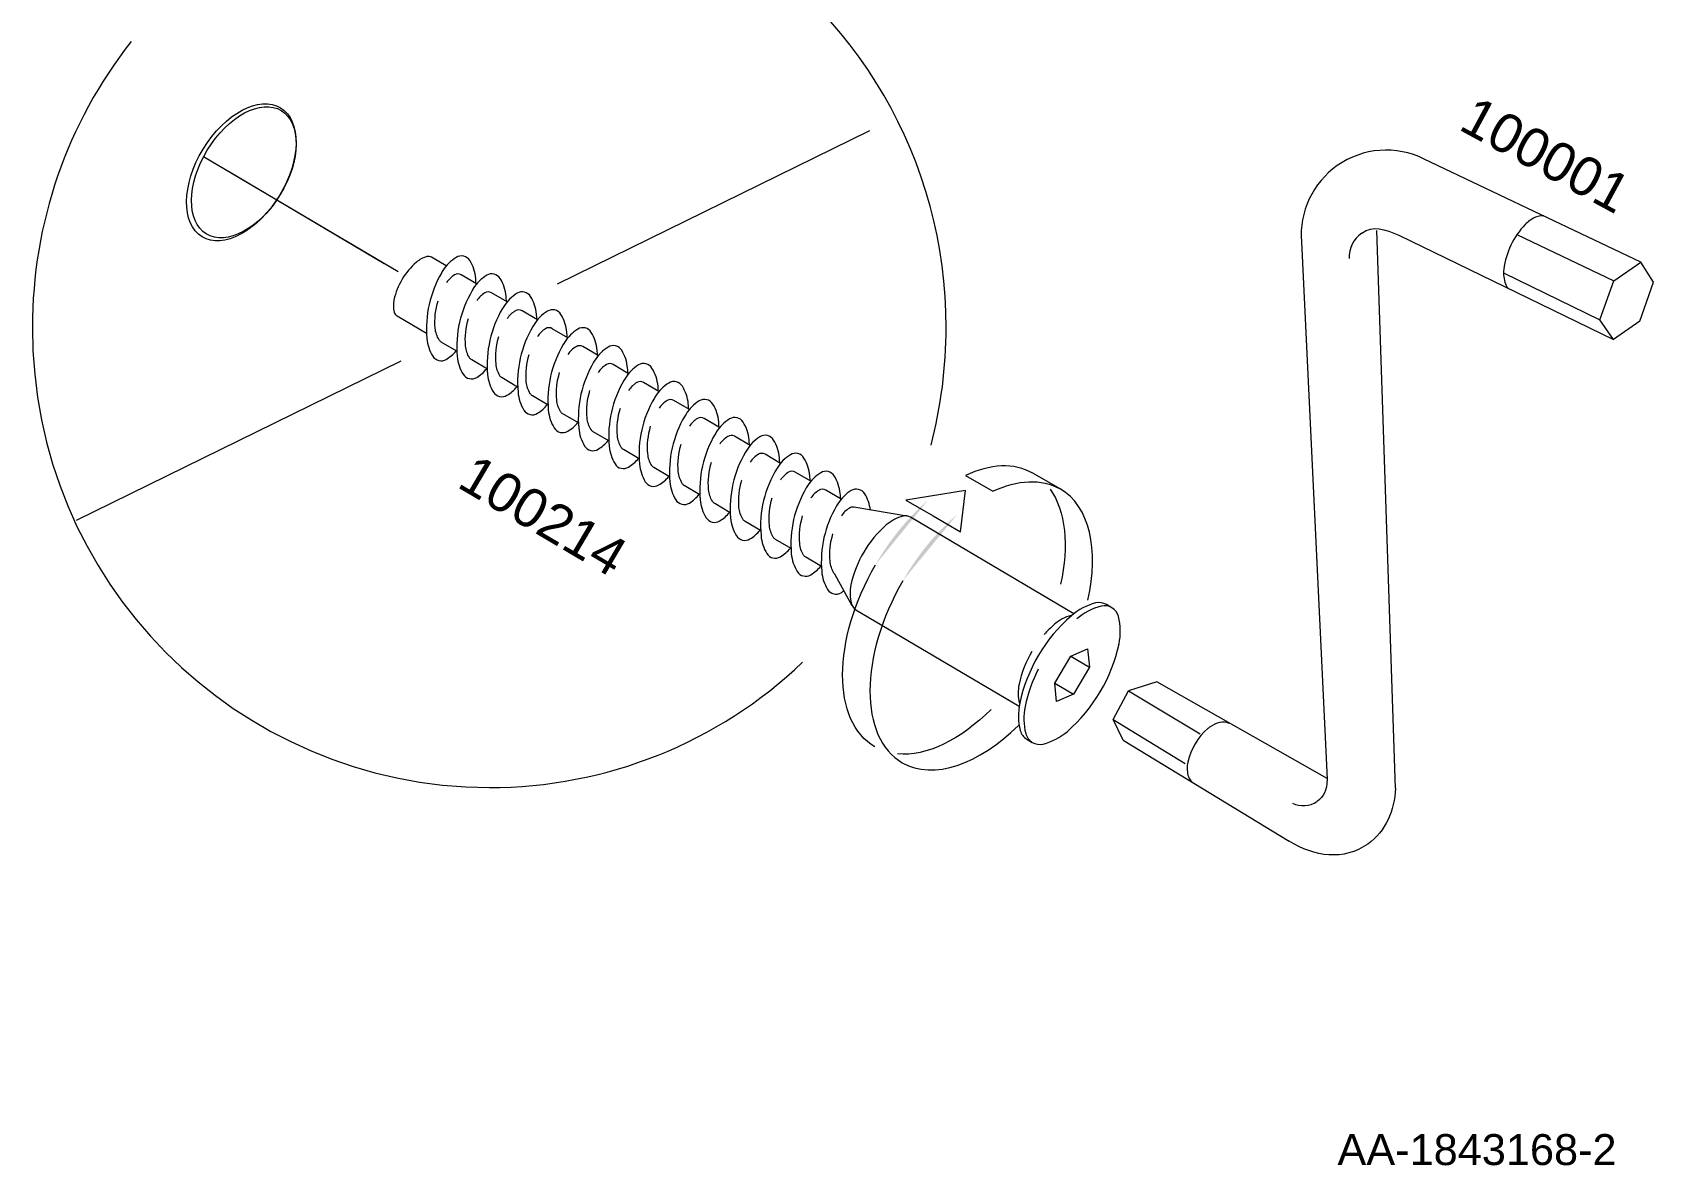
# Model space of a CAD drawing. Header units: metres. Extents: x -6.4 to 35.9, y -8.9 to 6.5.
# Drawn here: x 27.03 to 28.245, y 1.94 to 2.789 of the extents above; entities that cross this region are included whole.
import ezdxf

# ---------------------------------------------------------------- set-up
doc = ezdxf.new("R2010")
doc.units = ezdxf.units.M
doc.header["$MEASUREMENT"] = 0
for name, color, linetype, lineweight in [('PDF5_Geometry_Num_Penna__1_Num_Penna__255_Num_Penna__255_Num_Penna__255', 255, 'Continuous', 18), ('PDF5_Geometry_Num_Penna__7_Num_Penna__7_Num_Penna__7_Num_Penna__7', 7, 'Continuous', 18), ('PDF5_Solid Fills_Num_Penna__7_Num_Penna__7_Num_Penna__7_Num_Penna__7', 7, 'Continuous', 18), ('PDF5_Text_Num_Penna__7_Num_Penna__7_Num_Penna__7_Num_Penna__7', 7, 'Continuous', 18)]:
    doc.layers.add(name, color=color, linetype=linetype, lineweight=lineweight)
doc.styles.add('GENERATED_STYLE_1', font='')
doc.styles.get('GENERATED_STYLE_1').set_extended_font_data('Arial')

msp = doc.modelspace()

# ---------------------------------------------------------------- hatches: boundary and pattern name
at = {"layer": 'PDF5_Geometry_Num_Penna__7_Num_Penna__7_Num_Penna__7_Num_Penna__7', "linetype": 'Continuous', "lineweight": 18}
for points in [[(27.7011, 2.4385, 0.083466), (27.6618, 2.3901)], [(27.7231, 2.4279, 0.086692), (27.6823, 2.3782)]]:
    msp.add_hatch(color=7, dxfattribs=at).paths.add_polyline_path(points)

# ---------------------------------------------------------------- linework, layer by layer
at = {"layer": 'PDF5_Geometry_Num_Penna__1_Num_Penna__255_Num_Penna__255_Num_Penna__255', "color": 255, "linetype": 'Continuous', "lineweight": 18, "flags": 128}
msp.add_lwpolyline([(27.2937, 2.6157), (27.177, 2.6847)], dxfattribs=at)
at = {"layer": 'PDF5_Geometry_Num_Penna__7_Num_Penna__7_Num_Penna__7_Num_Penna__7', "color": 7, "linetype": 'Continuous', "lineweight": 18, "flags": 128}
for points in [[(27.7034, 2.4797, 0.06435), (27.7147, 2.568, 0.2704), (27.5399, 2.8688)], [(27.1039, 2.7821, 0.168815), (27.03, 2.568, 0.414211), (27.3724, 2.2232, 0.192967), (27.6072, 2.3171)], [(28.2345, 2.5727), (28.2449, 2.6019), (28.2353, 2.6169), (28.1655, 2.6501), (28.073, 2.6941, 0.275594), (28.0079, 2.6892, 0.264688), (27.981, 2.6321), (28.0002, 2.2295)], [(28.1626, 2.6515, 0.127349), (28.1581, 2.6511, 0.066455), (28.1522, 2.6481, 0.047059), (28.1487, 2.645, 0.162082), (28.1327, 2.6116, 0.116002), (28.1339, 2.6005, 0.06899), (28.135, 2.5983)], [(27.3401, 2.614), (27.3291, 2.6205, 0.199216), (27.3256, 2.621, 0.118059), (27.3177, 2.6168, 0.162732), (27.3009, 2.5885, 0.116565), (27.3011, 2.5795, 0.198227), (27.3032, 2.5766), (27.3253, 2.5636)], [(27.3624, 2.6008, 0.012639), (27.3622, 2.6047, 0.116248), (27.3578, 2.618, 0.415099), (27.3476, 2.6204, 0.116609), (27.3376, 2.6105, 0.000396), (27.3367, 2.609, 0.156677), (27.3256, 2.5597, 0.117362), (27.33, 2.5464, 0.414233), (27.3401, 2.544, 0.080661), (27.3476, 2.5504)], [(27.3629, 2.6005), (27.3513, 2.6074, 0.278633), (27.3463, 2.6073, 0.106555), (27.3402, 2.6015)], [(27.3852, 2.5874, 0.012706), (27.385, 2.5912, 0.116353), (27.3805, 2.6046, 0.415132), (27.3704, 2.607, 0.116468), (27.3604, 2.5971, 0.003105), (27.3595, 2.5955, 0.156817), (27.3483, 2.5463, 0.116422), (27.3528, 2.5329, 0.411561), (27.3631, 2.5305, 0.081316), (27.3704, 2.537)], [(27.3481, 2.5501), (27.3364, 2.557, -0.119457), (27.3348, 2.5586, -0.115459), (27.3318, 2.5674, -0.096061), (27.334, 2.588)], [(27.3857, 2.5871), (27.3741, 2.5939, 0.277808), (27.3691, 2.5939, 0.105496), (27.363, 2.588)], [(27.408, 2.5739, 0.013838), (27.4077, 2.5778, 0.117117), (27.4033, 2.5911, 0.414191), (27.3932, 2.5935, 0.116295), (27.3832, 2.5836)], [(27.3822, 2.5821, 0.156695), (27.3711, 2.5328, 0.116919), (27.3755, 2.5195, 0.415284), (27.3856, 2.5171, 0.081626), (27.3931, 2.5235)], [(27.4084, 2.5736), (27.3969, 2.5805, 0.278607), (27.3919, 2.5804, 0.108208), (27.3858, 2.5746)], [(27.4307, 2.5605, 0.011606), (27.4305, 2.5643, 0.116584), (27.4261, 2.5777, 0.41421), (27.4159, 2.5801, 0.117519), (27.4059, 2.5702, 0.008137), (27.405, 2.5686, 0.156848), (27.3939, 2.5194, 0.116555), (27.3983, 2.506, 0.413875), (27.4085, 2.5036, 0.081143), (27.4159, 2.5101)], [(27.3709, 2.5367), (27.3592, 2.5436, -0.121919), (27.3575, 2.5452, -0.116175), (27.3546, 2.554, -0.096229), (27.3568, 2.5746)], [(27.4312, 2.5602), (27.4196, 2.567, 0.278315), (27.4146, 2.567, 0.10594), (27.4085, 2.5612)], [(27.4535, 2.547, 0.013667), (27.4532, 2.5509, 0.116205), (27.4488, 2.5642, 0.413522), (27.4387, 2.5667, 0.116843), (27.4287, 2.5567, 0.00664), (27.4278, 2.5552, 0.156817), (27.4166, 2.5059, 0.116386), (27.421, 2.4926, 0.414613), (27.4311, 2.4902, 0.081345), (27.4387, 2.4966)], [(27.3936, 2.5232), (27.3819, 2.5301, -0.120927), (27.3803, 2.5318, -0.116079), (27.3774, 2.5405, -0.096079), (27.3795, 2.5611)], [(27.454, 2.5468), (27.4424, 2.5536, 0.278331), (27.4374, 2.5535, 0.106194), (27.4313, 2.5477)], [(27.4763, 2.5336, 0.012706), (27.476, 2.5375, 0.116457), (27.4716, 2.5508, 0.415205), (27.4614, 2.5532, 0.117079), (27.4515, 2.5433, 0.008146), (27.4505, 2.5418, 0.156682), (27.4394, 2.4925, 0.116555), (27.4438, 2.4791, 0.413671), (27.454, 2.4767, 0.081101), (27.4614, 2.4832)], [(27.4164, 2.5098), (27.4047, 2.5167, -0.124157), (27.4031, 2.5183, -0.11691), (27.4001, 2.5271, -0.095909), (27.4023, 2.5477)], [(27.4767, 2.5333), (27.4652, 2.5402, 0.278317), (27.4601, 2.5401, 0.106225), (27.454, 2.5343)], [(27.499, 2.5202, 0.010611), (27.4988, 2.524, 0.116338), (27.4943, 2.5374, 0.414046), (27.4842, 2.5398, 0.116233), (27.4742, 2.5298, 0.004272), (27.4733, 2.5283, 0.156752), (27.4622, 2.4791, 0.11671), (27.4666, 2.4657, 0.416042), (27.4767, 2.4633, 0.081975), (27.4842, 2.4698)], [(27.4391, 2.4964), (27.4275, 2.5032, -0.1209), (27.4258, 2.5049, -0.11548), (27.4229, 2.5136, -0.095839), (27.4251, 2.5343)], [(27.4995, 2.5199), (27.4879, 2.5267, 0.277808), (27.4829, 2.5267, 0.106223), (27.4768, 2.5208)], [(27.5218, 2.5067, 0.012793), (27.5215, 2.5106, 0.116093), (27.5171, 2.5239, 0.414286), (27.5069, 2.5263, 0.1165), (27.497, 2.5164, 0.007399), (27.4961, 2.5149, 0.156754), (27.4849, 2.4656, 0.116905), (27.4893, 2.4523, 0.415571), (27.4993, 2.4499, 0.08108), (27.507, 2.4563)], [(27.4619, 2.4829), (27.4502, 2.4898, -0.121676), (27.4486, 2.4914, -0.116377), (27.4457, 2.5002, -0.096233), (27.4478, 2.5208)], [(27.4847, 2.4695), (27.473, 2.4764, -0.117447), (27.4713, 2.478, -0.115107), (27.4684, 2.4868, -0.095672), (27.4706, 2.5074)], [(27.5223, 2.5064), (27.5107, 2.5133, 0.278325), (27.5057, 2.5132, 0.106619), (27.4996, 2.5074)], [(27.5445, 2.4933, 0.011658), (27.5443, 2.4971, 0.116262), (27.5399, 2.5105, 0.415495), (27.5297, 2.5129, 0.116781), (27.5198, 2.503, 0.007372), (27.5188, 2.5014, 0.156681), (27.5077, 2.4522, 0.116499), (27.5121, 2.4388, 0.413977), (27.5223, 2.4364, 0.080971), (27.5297, 2.4429)], [(27.5074, 2.456), (27.4958, 2.4629, -0.122734), (27.4941, 2.4645, -0.11688), (27.4912, 2.4733, -0.096469), (27.4933, 2.4939)], [(27.545, 2.493), (27.5335, 2.4998, 0.279131), (27.5284, 2.4998, 0.105926), (27.5223, 2.4939)], [(27.5673, 2.4798, 0.011607), (27.5671, 2.4837, 0.115994), (27.5626, 2.497, 0.414304), (27.5525, 2.4994, 0.115684), (27.5425, 2.4895, 0.001161), (27.5416, 2.488, 0.156753), (27.5304, 2.4387, 0.116056), (27.5349, 2.4254, 0.412904), (27.5451, 2.423, 0.080798), (27.5525, 2.4294)], [(27.5302, 2.4426), (27.5185, 2.4495, -0.120111), (27.5169, 2.4511, -0.115075), (27.514, 2.4599, -0.096226), (27.5161, 2.4805)], [(27.5678, 2.4795), (27.5562, 2.4864, 0.27941), (27.5512, 2.4863, 0.106225), (27.5451, 2.4805)], [(27.5901, 2.4664, 0.013733), (27.5898, 2.4702, 0.116205), (27.5854, 2.4836, 0.414282), (27.5752, 2.486, 0.117017), (27.5653, 2.4761, 0.004272), (27.5644, 2.4745, 0.15673), (27.5532, 2.4253, 0.116527), (27.5576, 2.4119, 0.41468), (27.5677, 2.4095, 0.080803), (27.5753, 2.416)], [(27.553, 2.4291), (27.5413, 2.436, -0.121923), (27.5396, 2.4377, -0.11672), (27.5367, 2.4464, -0.096226), (27.5389, 2.467)], [(27.5906, 2.4661), (27.579, 2.4729, 0.279433), (27.574, 2.4729, 0.106238), (27.5679, 2.4671)], [(27.6128, 2.4529, 0.015798), (27.6126, 2.4568, 0.116578), (27.6082, 2.4701, 0.414587), (27.598, 2.4726, 0.117048), (27.5881, 2.4626, 0.162291), (27.576, 2.4119, 0.116561), (27.5804, 2.3985, 0.414119), (27.5905, 2.3961, 0.081701), (27.598, 2.4025)], [(27.6133, 2.4527), (27.6017, 2.4595, 0.278607), (27.5967, 2.4595, 0.106666), (27.5906, 2.4536)], [(27.6356, 2.4395, 0.013665), (27.6354, 2.4434, 0.116479), (27.6309, 2.4567, 0.413162), (27.6208, 2.4591, 0.116405), (27.6108, 2.4492, 0.003093), (27.6099, 2.4477, 0.156695), (27.5987, 2.3984, 0.116499), (27.6032, 2.385, 0.413065), (27.6133, 2.3826, 0.081619), (27.6208, 2.3891)], [(27.5757, 2.4157), (27.5641, 2.4226, -0.120732), (27.5624, 2.4242, -0.115545), (27.5595, 2.433, -0.096122), (27.5616, 2.4536)], [(27.6361, 2.4392), (27.6245, 2.4461, 0.279433), (27.6195, 2.446, 0.106904), (27.6134, 2.4402)], [(27.658, 2.4312, 0.105843), (27.6537, 2.4433, 0.414361), (27.6435, 2.4457, 0.116264), (27.6336, 2.4357, 0.007397), (27.6326, 2.4342, 0.1566), (27.6215, 2.385, 0.116598), (27.6259, 2.3716, 0.414384), (27.636, 2.3692, 0.019786), (27.6382, 2.3706)], [(27.5985, 2.4023), (27.5868, 2.4091, -0.120682), (27.5852, 2.4108, -0.116815), (27.5823, 2.4195, -0.096441), (27.5844, 2.4402)], [(27.6854, 2.4266), (27.6456, 2.4332, 0.178662), (27.6423, 2.4326, 0.106285), (27.6362, 2.4267)], [(27.6213, 2.3888), (27.6096, 2.3957, -0.123165), (27.6079, 2.3973, -0.115523), (27.605, 2.4061, -0.096059), (27.6072, 2.4267)], [(27.8104, 2.3534), (27.688, 2.4257, 0.200807), (27.6824, 2.4265, 0.116179), (27.6699, 2.42, 0.162011), (27.6434, 2.375, 0.116436), (27.6437, 2.3609, 0.200132), (27.6471, 2.3564), (27.7695, 2.2841)], [(27.6443, 2.3593), (27.6314, 2.383, -0.056899), (27.6307, 2.3839, -0.115459), (27.6278, 2.3927, -0.096301), (27.6299, 2.4133)], [(27.8389, 2.3579), (27.8349, 2.3603, 0.200436), (27.8268, 2.3615, 0.116396), (27.8086, 2.3519, 0.162118), (27.7699, 2.2864, 0.116169), (27.7703, 2.2659, 0.19958), (27.7753, 2.2594), (27.7793, 2.257)], [(27.7837, 2.312, 0.061437), (27.774, 2.284, 0.116754), (27.7744, 2.2636, 0.415069), (27.7874, 2.2558, 0.116221), (27.8056, 2.2653, 0.162255), (27.8443, 2.3309, 0.116386), (27.8439, 2.3513, 0.414182), (27.8309, 2.3591, 0.116709), (27.8127, 2.3495)], [(27.8089, 2.3522, 0.02137), (27.8084, 2.3521, 0.116267), (27.7959, 2.3455, 0.03303), (27.7882, 2.3378)], [(27.779, 2.3252, 0.080517), (27.7694, 2.3006, 0.11673), (27.7697, 2.2865)], [(27.9268, 2.2712, 0.179183), (27.9197, 2.272, 0.092514), (27.9126, 2.2687, 0.017359), (27.9109, 2.2674, 0.162279), (27.8959, 2.2423, 0.117319), (27.896, 2.2325, 0.094148), (27.8976, 2.229, 0.096597), (27.9004, 2.2263)]]:
    msp.add_lwpolyline(points, format="xyb", dxfattribs=at)
for points in [[(27.4236, 2.6007), (27.6575, 2.7156)], [(27.304, 2.6097), (27.1581, 2.6958)], [(28.0514, 2.2227), (28.0374, 2.6406)], [(28.054, 2.637), (28.142, 2.5944)], [(28.1425, 2.6375), (28.2152, 2.6028)], [(28.2152, 2.6028), (28.2353, 2.6169)], [(28.1325, 2.6088), (28.2047, 2.5736)], [(28.2047, 2.5736), (28.2152, 2.6028)], [(28.142, 2.5944), (28.215, 2.559)], [(28.2345, 2.5727), (28.215, 2.559), (28.2047, 2.5736)], [(27.063, 2.4235), (27.3062, 2.543)], [(27.7293, 2.4571), (27.7498, 2.4452)], [(27.8002, 2.4469), (27.7797, 2.4587)], [(27.7962, 2.3015), (27.8081, 2.3217)], [(27.8081, 2.3217), (27.8208, 2.3272)], [(27.8081, 2.3217), (27.8221, 2.3134), (27.8102, 2.2932)], [(27.8208, 2.3272), (27.8221, 2.3134)], [(27.7962, 2.3015), (27.8102, 2.2932), (27.7974, 2.2877)], [(27.7975, 2.2877), (27.7962, 2.3015)], [(27.8727, 2.3023), (27.8515, 2.2957)], [(28.0002, 2.2299), (27.8727, 2.3023)], [(27.8398, 2.2741), (27.8515, 2.2957), (27.9051, 2.2634)], [(27.8473, 2.2586), (27.8398, 2.2741), (27.8939, 2.2412)], [(27.8473, 2.2586), (27.9718, 2.1831)]]:
    msp.add_lwpolyline(points, dxfattribs=at)
msp.add_lwpolyline([(27.7049, 2.4267), (27.7255, 2.4148), (27.7293, 2.4457), (27.6845, 2.4385)], close=True, dxfattribs=at)
at = {"layer": 'PDF5_Geometry_Num_Penna__7_Num_Penna__7_Num_Penna__7_Num_Penna__7', "color": 7, "linetype": 'Continuous', "lineweight": 18}
for centre, radius, start, end in [((28.039, 2.6204), 0.0223, 125.0912, 182.0389), ((27.9824, 2.2275), 0.0179, 242.8193, 305.025)]:
    msp.add_arc(centre, radius, start, end, dxfattribs=at)
for centre, major_axis, ratio in [((27.1865, 2.6842), (0.0294, 0.0483), 0.592081), ((27.1884, 2.6842), (0.0281, 0.0462), 0.592077)]:
    msp.add_ellipse(centre, major_axis=major_axis, ratio=ratio, dxfattribs=at)
for points in [[(28.0262, 2.6387), (28.0347, 2.6447), (28.0435, 2.6416), (28.054, 2.637)], [(28.1358, 2.5974), (28.1362, 2.5974), (28.1346, 2.5983), (28.135, 2.5983)], [(27.3832, 2.5836), (27.3829, 2.5831), (27.3826, 2.5826), (27.3822, 2.5821)], [(27.7797, 2.4587), (27.7656, 2.4668), (27.7477, 2.4656), (27.7293, 2.4571)], [(27.7797, 2.4587), (27.7656, 2.4668), (27.7477, 2.4656), (27.7293, 2.4571)], [(27.7498, 2.4452), (27.7682, 2.4538), (27.7861, 2.455), (27.8002, 2.4469)], [(27.7498, 2.4452), (27.7682, 2.4538), (27.7861, 2.455), (27.8002, 2.4469)], [(27.7927, 2.4467), (27.8043, 2.4304), (27.8069, 2.4045), (27.8005, 2.3757)], [(27.821, 2.3637), (27.8294, 2.4013), (27.8225, 2.434), (27.8002, 2.4469)], [(27.6614, 2.2537), (27.6289, 2.2724), (27.6291, 2.3335), (27.6618, 2.3901)], [(27.6823, 2.3782), (27.6496, 2.3216), (27.6494, 2.2605), (27.6819, 2.2418)], [(27.8126, 2.3495), (27.8127, 2.3495), (27.8125, 2.3495), (27.8126, 2.3495)], [(27.7485, 2.2818), (27.7256, 2.259), (27.6998, 2.2464), (27.6784, 2.2484)], [(27.6819, 2.2418), (27.7053, 2.2283), (27.7394, 2.2406), (27.7689, 2.2698)], [(28.0002, 2.2295), (28, 2.2205), (27.9981, 2.2166), (27.9927, 2.2128)], [(28.0514, 2.2227), (28.0508, 2.2061), (28.0443, 2.1904), (28.0307, 2.1809)], [(28.0307, 2.1809), (28.0128, 2.1683), (27.9907, 2.1711), (27.9718, 2.1831)]]:
    msp.add_open_spline(points, degree=3, dxfattribs=at)
at = {"layer": 'PDF5_Solid Fills_Num_Penna__7_Num_Penna__7_Num_Penna__7_Num_Penna__7', "color": 7, "linetype": 'Continuous', "lineweight": 18}
for p, q in [((27.7293, 2.4457), (27.6845, 2.4385)), ((27.7255, 2.4148), (27.7293, 2.4457)), ((27.6845, 2.4385), (27.7049, 2.4267)), ((27.7049, 2.4267), (27.7255, 2.4148))]:
    msp.add_line(p, q, dxfattribs=at)

# ---------------------------------------------------------------- texts
at = {"layer": 'PDF5_Text_Num_Penna__7_Num_Penna__7_Num_Penna__7_Num_Penna__7', "color": 7, "linetype": 'Continuous', "lineweight": 18, "char_height": 0.029026, "attachment_point": 7, "style": 'GENERATED_STYLE_1'}
for s, insert, rotation in [('\\A1;{\\pql;\\fArial|b0|i0|c0|p34;100001}', (28.0976, 2.7164), 331.5849), ('\\A1;{\\pql;\\fArial|b0|i0|c0|p34;100214}', (27.347, 2.4486), 329.4378)]:
    msp.add_mtext(s, dxfattribs=dict(at, insert=insert, rotation=rotation))
at = {"layer": 'PDF5_Text_Num_Penna__7_Num_Penna__7_Num_Penna__7_Num_Penna__7', "color": 7, "linetype": 'Continuous', "lineweight": 18, "insert": (28.008, 1.94), "char_height": 0.023221, "attachment_point": 7, "style": 'GENERATED_STYLE_1'}
msp.add_mtext('\\A1;{\\pql;\\fArial|b0|i0|c0|p34;AA-1843168-2}', dxfattribs=at)

doc.saveas('drawing.dxf')
